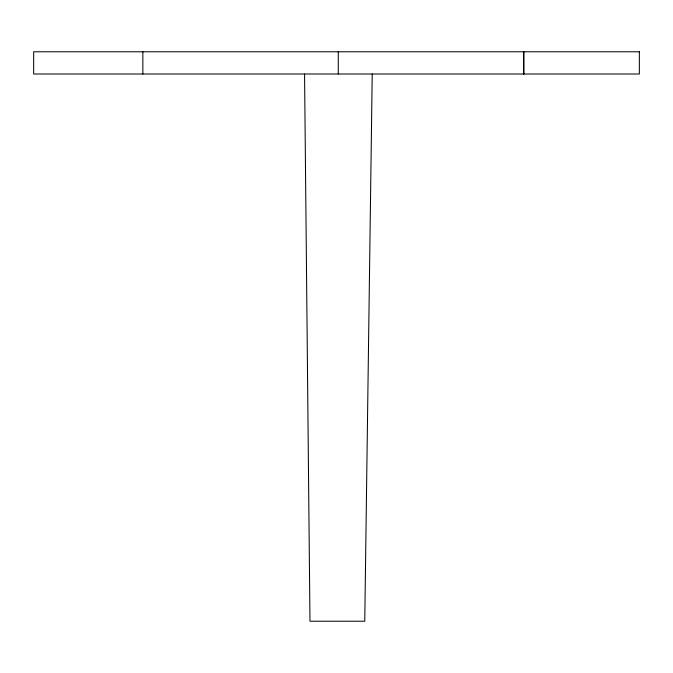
<?xml version="1.0" encoding="UTF-8"?>
<svg xmlns="http://www.w3.org/2000/svg" width="673" height="673" viewBox="0 0 673 673"><rect width="100%" height="100%" fill="white"/><g stroke="black" fill="none" stroke-linecap="round" stroke-linejoin="round"><path stroke-width="1.01" d="M372.228 74.005L364.758 621.221L309.975 621.221L304.558 74.005M523.804 51.779L523.846 74.005M523.661 51.779L523.661 74.005M338.275 51.779L338.275 74.005M142.853 51.779L142.853 74.005M639.35 51.779L33.65 51.779L33.65 74.005L639.35 74.005L639.35 51.779"/></g></svg>
